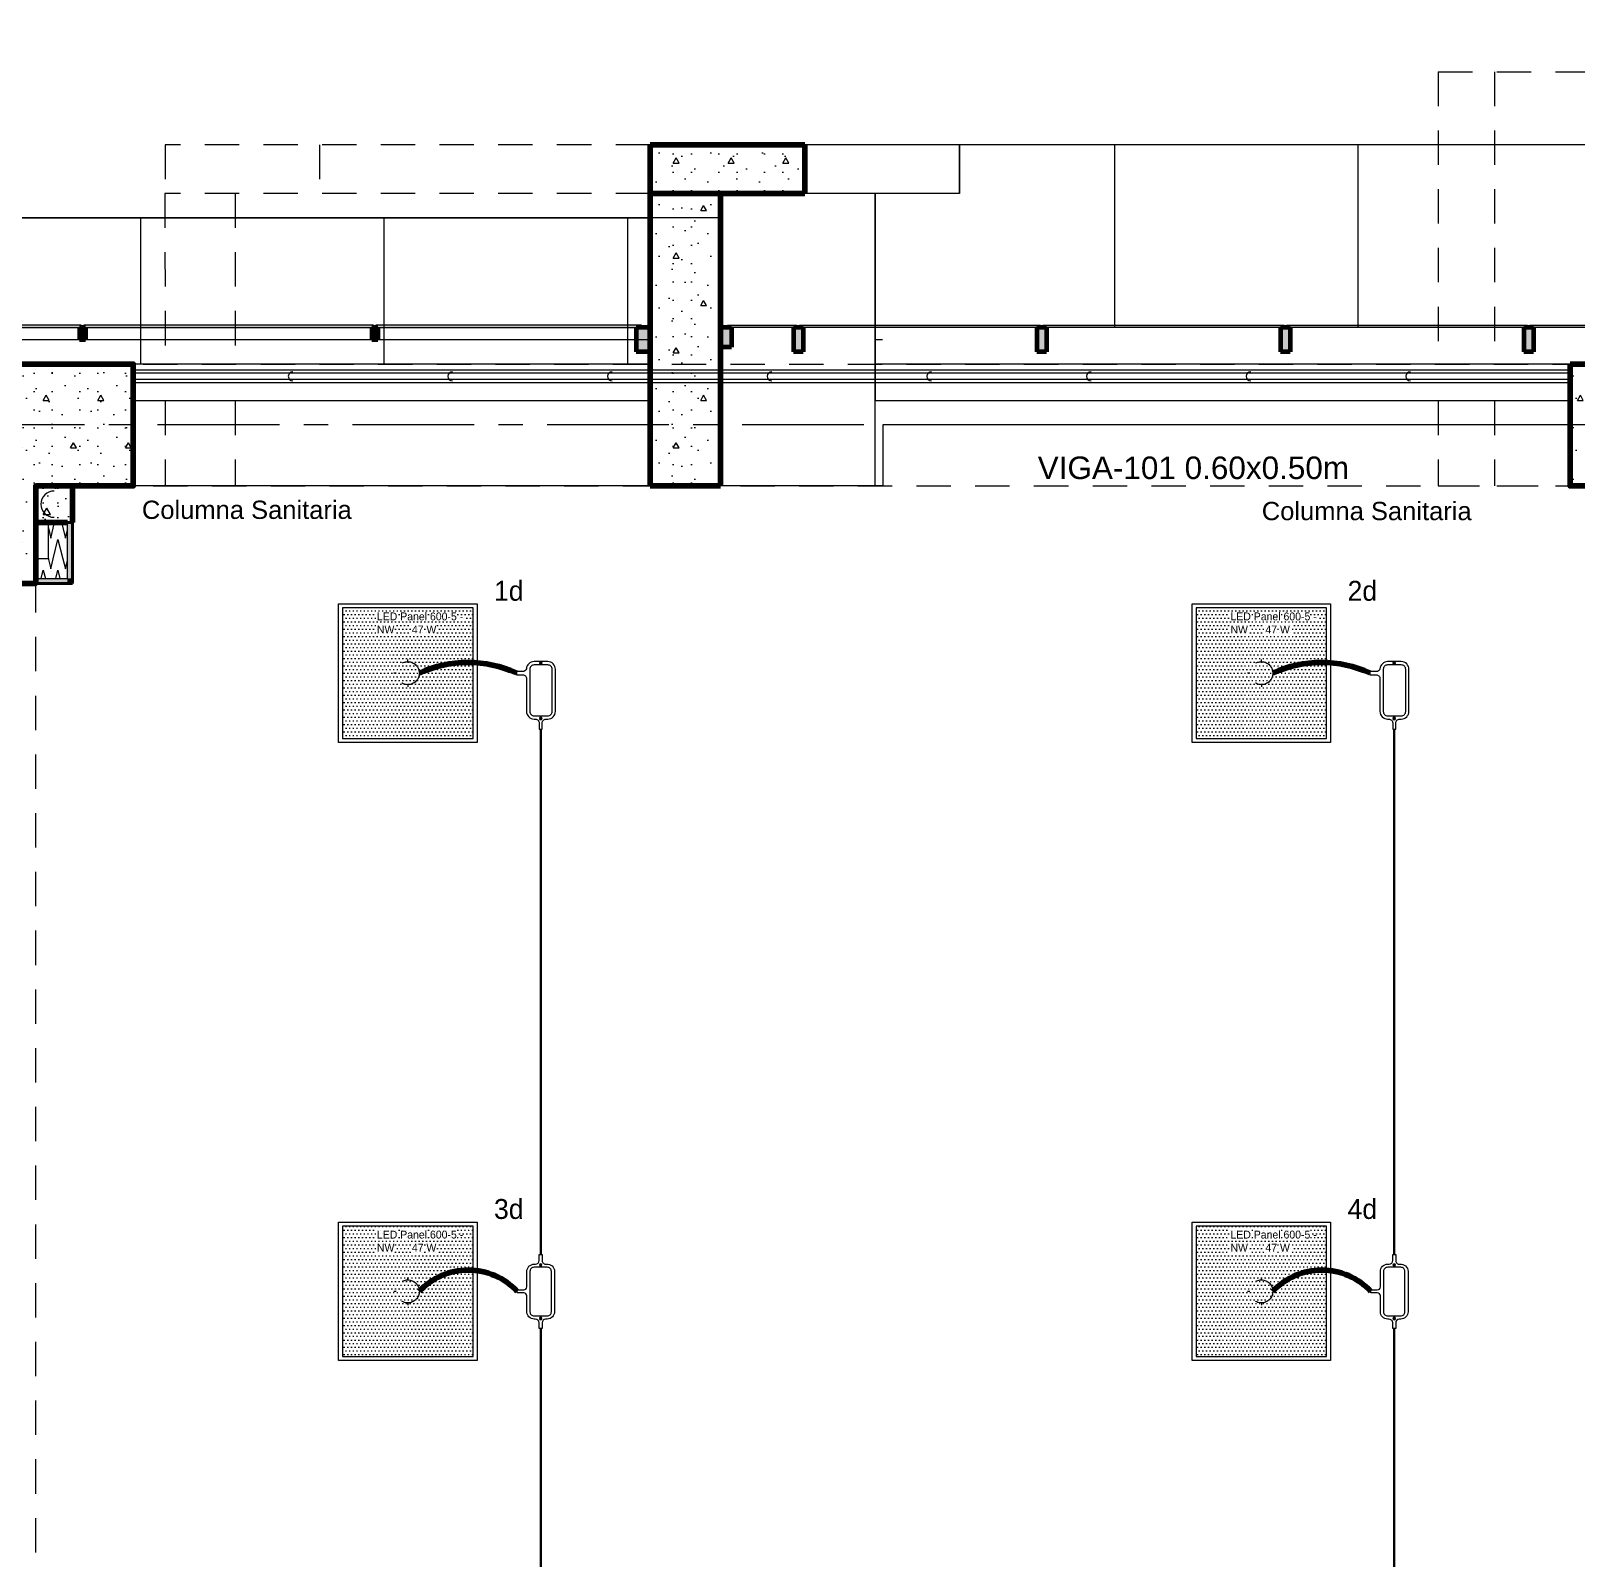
# Model space of a CAD drawing. Header units: inches. Extents: x -38 to 5698, y -33 to 92.
# Drawn here: x 123.05 to 129.39, y 35 to 41.27 of the extents above; entities that cross this region are included whole.
import ezdxf
from ezdxf.lldxf.tags import DXFTag

# ---------------------------------------------------------------- set-up
doc = ezdxf.new("R2010")
doc.units = ezdxf.units.IN
doc.header["$MEASUREMENT"] = 0
doc.set_wipeout_variables(frame=1)
doc.header["$PDMODE"] = 1
for name, pattern in [('CONTINUA', [0]), ('DASHED', [0.75, 0.5, -0.25]), ('Hidden Line', [0.195611, 0.141111, -0.0545]), ('HIDDEN2', [0.1875, 0.125, -0.0625]), ('Línea Oculta', [0.195611, 0.141111, -0.0545]), ('Punto & Raya', [0.65, 0.5, -0.075, 0, -0.075]), ('Wipeout_Contour', [1, 0, -1])]:
    doc.linetypes.add(name, pattern=pattern)
for name, color, linetype, lineweight in [('00_IE_Luminarias', 6, 'Continuous', 30), ('ALUMBRADO_CONDUIT', 30, 'CONDUIT1', 30), ('Bancas', 1, 'Continuous', 13), ('CABLEADO EXT.', 3, 'PVCSUBT', 30), ('Luminarias', 5, 'Continuous', 20), ('Simb_Alumbrado', 140, 'CONTINUA', 30)]:
    doc.layers.add(name, color=color, linetype=linetype, lineweight=lineweight)
for name, color, linetype in [('02 _ ARQ _ ALB _ Cotas Ejes', 7, 'Continuous'), ('02 _ ARQ _ ALB _ Ejes Generales', 7, 'Continuous'), ('02 _ ARQ _ ZON _ Espacio.3D', 7, 'Continuous'), ('08 _ STR _ EXT _ 06 Columnas', 7, 'Continuous'), ('08 _ STR _ EXT _ 07 Losa Aligerada', 7, 'Continuous'), ('08 _ STR _ EXT _ 08 Placas Inclinadas', 7, 'Continuous'), ('08 _ STR _ EXT _ 09 Vigas', 7, 'Continuous'), ('Acabado - Muros', 7, 'Continuous'), ('Dibujo 2D - General', 7, 'Continuous'), ('Estructura - 04 MURO', 7, 'Continuous'), ('Estructura - Carga', 7, 'Continuous'), ('Interior - Escaleras & Barandillas', 7, 'Continuous'), ('MEP - HVAC', 7, 'Continuous'), ('Notas - Etiquetas', 251, 'Continuous')]:
    doc.layers.add(name, color=color, linetype=linetype)
doc.styles.add('Estilo_Generado_4', font='swisse.ttf')
doc.styles.add('{18b73a54-fa43-428c-adcb-c1c7bbdf2c84}', font='Simplex.shx')
tags = doc.linetypes.add('CONDUIT', pattern='A,1.5,-0.210535,["con",{18b73a54-fa43-428c-adcb-c1c7bbdf2c84},S=0.2,R=0,X=0,Y=-0.065594],-0.702384', length=2.412919).pattern_tags.tags
tags[6] = DXFTag(74, 10)
tags = doc.linetypes.add('CONDUIT1', pattern='A,1,-0.19772,["con",{18b73a54-fa43-428c-adcb-c1c7bbdf2c84},S=0.2,R=0,X=0,Y=-0.065594],-0.593642', length=1.791362).pattern_tags.tags
tags[6] = DXFTag(74, 10)
tags = doc.linetypes.add('PVCSUBT', pattern='A,0.6,-0.3,0.6,-0.075691,["PVC",Standard,S=0.2,R=0,X=0,Y=-0.093724],-0.621005', length=2.196696).pattern_tags.tags
tags[10] = DXFTag(74, 10)
doc.dimstyles.new('Estilo_Generado__15', dxfattribs={"dimtxt": 0.125, "dimasz": 0.095, "dimexe": 0.18, "dimexo": 0.003, "dimgap": 0, "dimtad": 0, "dimtih": 1, "dimtoh": 1, "dimzin": 0, "dimdsep": 46, "dimtxsty": 'Estilo_Generado_4', "dimblk": 'ARROWHEAD_6', "dimblk1": 'ARROWHEAD_6', "dimblk2": 'ARROWHEAD_6', "dimcen": 0.09, "dimclrd": 144, "dimclre": 144, "dimclrt": 7, "dimadec": 0, "dimazin": 0, "dimtfac": 1, "dimtdec": 4, "dimtmove": 0, "dimatfit": 3, "dimfxl": 1, "dimtolj": 1, "dimtzin": 0, "dimarcsym": 0})
pattern_1 = [(0, (92.5, 3e-09), (0, 1), []), (90, (92.5, 3e-09), (-1, 0), [])]
pattern_2 = [(0, (92.5, 3e-09), (0, 0.3897114), [0.024375, -0.200625]), (0, (92.6125, 0.19486), (0, 0.3897114), [0.024375, -0.200625]), (60, (92.5, 3e-09), (-0.3375, 0.1948557), [0.024375, -0.200625]), (60, (92.725, 3e-09), (-0.3375, 0.1948557), [0.024375, -0.200625]), (120, (92.5244, 3e-09), (0.3375, 0.1948557), [0.024375, -0.200625]), (120, (92.7494, 3e-09), (0.3375, 0.1948557), [0.024375, -0.200625]), (0, (92.500015, 0.0375), (0, 0.075), [0, -0.075, 0, -0.1125]), (45, (92.537515, 0.0375), (-0.05303301, 0.05303301), [0, -0.05625, 0, -0.09375])]

# ---------------------------------------------------------------- blocks, each defined once
blk = doc.blocks.new('*X41', base_point=(804.059, 0))
at = {"layer": 'Estructura - 04 MURO', "color": 9, "linetype": 'Continuous', "lineweight": 5}
for p, q in [((834.681, 39.098), (834.6912, 39.06)), ((834.6912, 39.06), (834.6964, 39.0826)), ((834.7111, 39.02), (834.719, 39.0539)), ((834.719, 39.0539), (834.7281, 39.02))]:
    blk.add_line(p, q, dxfattribs=at)
blk = doc.blocks.new('*X42', base_point=(804.059, 0))
at = {"layer": 'Estructura - 04 MURO', "color": 9, "linetype": 'Continuous', "lineweight": 5}
for p, q in [((834.6804, 39.1), (834.681, 39.098)), ((834.6964, 39.0826), (834.7005, 39.1)), ((834.7404, 39.1), (834.7512, 39.06)), ((834.7512, 39.06), (834.759, 39.0938))]:
    blk.add_line(p, q, dxfattribs=at)
blk = doc.blocks.new('*X43', base_point=(804.059, 0))
at = {"layer": 'Estructura - 04 MURO', "color": 9, "linetype": 'Continuous', "lineweight": 5}
for p, q in [((834.679, 39.2314), (834.6912, 39.186)), ((834.6912, 39.186), (834.706, 39.25)), ((834.734, 39.25), (834.7512, 39.186)), ((834.7512, 39.186), (834.759, 39.2198)), ((834.7005, 39.1), (834.719, 39.1799)), ((834.719, 39.1799), (834.7404, 39.1)), ((834.679, 39.1054), (834.6804, 39.1))]:
    blk.add_line(p, q, dxfattribs=at)
blk = doc.blocks.new('*X44', base_point=(804.059, 0))
at = {"layer": 'Estructura - 04 MURO', "color": 9, "linetype": 'Continuous', "lineweight": 5}
for p, q in [((834.6312, 39.06), (834.6405, 39.1)), ((834.629, 39.068), (834.6312, 39.06)), ((834.6511, 39.02), (834.659, 39.0539)), ((834.659, 39.0539), (834.6681, 39.02))]:
    blk.add_line(p, q, dxfattribs=at)
blk = doc.blocks.new('ARROWHEAD_6')
at = {"color": 0, "linetype": 'Continuous', "lineweight": 0}
for p, q in [((0, 0), (-1, 0)), ((-0.5, -0.5), (0.5, 0.5))]:
    blk.add_line(p, q, dxfattribs=at)
blk = doc.blocks.new('*D83', base_point=(804.059, 0))
at = {"layer": '02 _ ARQ _ ALB _ Cotas Ejes', "color": 144, "linetype": 'Continuous', "lineweight": -2, "transparency": 16777216}
for p, q in [((122.82, 39.653), (122.82, 45.8378)), ((129.82, 39.653), (129.82, 45.8378)), ((122.915, 45.6578), (126.0886, 45.6578)), ((129.725, 45.6578), (126.4761, 45.6578))]:
    blk.add_line(p, q, dxfattribs=at)
at = {"layer": 'Defpoints', "color": 0, "linetype": 'Continuous', "lineweight": 40, "transparency": 16777216}
for p in [(129.82, 45.6578), (122.82, 39.65), (129.82, 39.65)]:
    blk.add_point(p, dxfattribs=at)
at = {"layer": '02 _ ARQ _ ALB _ Cotas Ejes', "color": 144, "linetype": 'Continuous', "lineweight": -2, "transparency": 16777216, "xscale": 0.095, "yscale": 0.095, "zscale": 0.095, "rotation": 180}
blk.add_blockref('ARROWHEAD_6', (122.82, 45.6578), dxfattribs=at)
at = {"layer": '02 _ ARQ _ ALB _ Cotas Ejes', "color": 144, "linetype": 'Continuous', "lineweight": -2, "transparency": 16777216, "xscale": 0.095, "yscale": 0.095, "zscale": 0.095}
blk.add_blockref('ARROWHEAD_6', (129.82, 45.6578), dxfattribs=at)
at = {"layer": '02 _ ARQ _ ALB _ Cotas Ejes', "color": 7, "linetype": 'Continuous', "lineweight": 13, "transparency": 16777216, "insert": (126.2823, 45.6578), "char_height": 0.125, "attachment_point": 5, "style": 'Estilo_Generado_4'}
blk.add_mtext('\\A1;7.00', dxfattribs=at)
blk = doc.blocks.new('*D86', base_point=(804.059, 0))
at = {"layer": '02 _ ARQ _ ALB _ Cotas Ejes', "color": 144, "linetype": 'Continuous', "lineweight": -2, "transparency": 16777216}
for p, q in [((101.57, 39.903), (101.57, 45.4088)), ((144.07, 39.903), (144.07, 45.4088)), ((101.665, 45.2288), (122.5203, 45.2288)), ((143.975, 45.2288), (123.0254, 45.2288))]:
    blk.add_line(p, q, dxfattribs=at)
at = {"layer": 'Defpoints', "color": 0, "linetype": 'Continuous', "lineweight": 40, "transparency": 16777216}
for p in [(144.07, 45.2288), (101.57, 39.9), (144.07, 39.9)]:
    blk.add_point(p, dxfattribs=at)
at = {"layer": '02 _ ARQ _ ALB _ Cotas Ejes', "color": 144, "linetype": 'Continuous', "lineweight": -2, "transparency": 16777216, "xscale": 0.095, "yscale": 0.095, "zscale": 0.095, "rotation": 180}
blk.add_blockref('ARROWHEAD_6', (101.57, 45.2288), dxfattribs=at)
at = {"layer": '02 _ ARQ _ ALB _ Cotas Ejes', "color": 144, "linetype": 'Continuous', "lineweight": -2, "transparency": 16777216, "xscale": 0.095, "yscale": 0.095, "zscale": 0.095}
blk.add_blockref('ARROWHEAD_6', (144.07, 45.2288), dxfattribs=at)
at = {"layer": '02 _ ARQ _ ALB _ Cotas Ejes', "color": 7, "linetype": 'Continuous', "lineweight": 13, "transparency": 16777216, "insert": (122.7728, 45.2288), "char_height": 0.125, "attachment_point": 5, "style": 'Estilo_Generado_4'}
blk.add_mtext('\\A1;42.50', dxfattribs=at)
blk = doc.blocks.new('*U270')
at = {"layer": 'Luminarias', "linetype": 'DASHED', "lineweight": 0, "ltscale": 0.05}
blk.add_lwpolyline([(0, -0.0045), (0, 0.0045)], dxfattribs=at)
blk = doc.blocks.new('*U271')
at = {"color": 0, "linetype": 'ByBlock', "lineweight": -2, "transparency": 16777216}
for p, rotation in [((-0.05, 0), 90), ((0, -0.05), 180), ((0.05, 0), 269.9999999999999)]:
    blk.add_blockref('*U270', p, dxfattribs=dict(at, rotation=rotation))
blk.add_blockref('*U270', (0, 0.05), dxfattribs=at)
blk = doc.blocks.new('PANEL LED 50W')
at = {"layer": 'Luminarias'}
h = blk.add_hatch(dxfattribs=at)
h.set_pattern_fill('DOTS', color=4, scale=0.009097)
h.set_pattern_definition([(0, (0, -2e-14), (0.0072206, 0.01444116), [0, -0.01444116])])
h.paths.add_polyline_path([(-0.2574, -0.2574), (0.2574, -0.2574), (0.2574, 0.2574), (-0.2574, 0.2574)])
h.paths.add_polyline_path([(-0.1296, 0.0974), (0.1849, 0.0974), (0.1849, 0.2469), (-0.1296, 0.2469)], flags=24)
at = {"layer": 'Luminarias', "color": 4, "lineweight": 0}
for points in [[(-0.2729, 0.2729), (0.2729, 0.2729), (0.2729, -0.2729), (-0.2729, -0.2729)], [(-0.2574, -0.2574), (0.2574, -0.2574), (0.2574, 0.2574), (-0.2574, 0.2574)]]:
    blk.add_lwpolyline(points, close=True, dxfattribs=at)
at = {"layer": 'Luminarias', "color": 4, "linetype": 'DASHED', "lineweight": 0, "ltscale": 0.01}
blk.add_circle((0, 0), 0.0455, dxfattribs=at)
at = {"color": 4}
blk.add_blockref('*U271', (0, 0), dxfattribs=at)
at = {"layer": 'Luminarias', "color": 4, "insert": (-0.1218, 0.2392), "char_height": 0.030929, "width": 0.382855, "attachment_point": 1}
blk.add_mtext('{\\Ftxt|c0;LED Panel 600-5 - NW      47 W}', dxfattribs=at)
blk = doc.blocks.new('CAJA OVAL TIPO L')
at = {"layer": 'Simb_Alumbrado', "lineweight": 13}
blk.add_lwpolyline([(-0.0491, -0.079), (-0.0491, -0.0343, -0.380413), (-0.0258, -0.0088), (-0.0258, -0.0088, 0.341426), (-0.0164, 0.0033), (-0.0164, 0.0236), (-0.0063, 0.0236), (-0.0063, 0.0033, 0.414214), (0.0063, -0.0092), (0.1138, -0.0092, -0.414214), (0.1388, -0.0343), (0.1388, -0.0382, 0.414214), (0.1513, -0.0508), (0.1716, -0.0508), (0.1716, -0.0609), (0.1513, -0.0609, 0.414214), (0.1388, -0.0734), (0.1388, -0.079, -0.414214), (0.1138, -0.104), (-0.0241, -0.104, -0.414214), (-0.0491, -0.079, 0.414214)], format="xyb", dxfattribs=at)
blk.add_lwpolyline([(-0.0241, -0.0199), (0.1138, -0.0199, -0.414214), (0.1282, -0.0343), (0.1282, -0.079, -0.414214), (0.1138, -0.0934), (-0.0241, -0.0934, -0.414214), (-0.0384, -0.079), (-0.0384, -0.0343, -0.414214)], format="xyb", close=True, dxfattribs=at)
for points in [[(-0.0483, -0.0558), (-0.0395, -0.0558)], [(-0.0439, -0.0514), (-0.0439, -0.0602)], [(0.1323, -0.0558), (0.1411, -0.0558)], [(0.1367, -0.0514), (0.1367, -0.0602)]]:
    blk.add_lwpolyline(points, dxfattribs=at)
for centre in [(-0.0439, -0.0558), (0.1367, -0.0558)]:
    blk.add_circle(centre, 0.00438, dxfattribs=at)
blk = doc.blocks.new('oval t')
at = {"layer": 'Simb_Alumbrado', "lineweight": 13}
blk.add_lwpolyline([(0.0141, 0.0102, -0.414214), (0.0041, 0.0202), (0.0041, 0.0416), (-0.0056, 0.0416), (-0.0056, 0.0202, -0.414214), (-0.0156, 0.0102), (-0.0659, 0.0102, 0.414214), (-0.0899, -0.0138), (-0.0899, -0.0183, -0.414214), (-0.1019, -0.0303), (-0.1213, -0.0303), (-0.1213, -0.04), (-0.1016, -0.04, -0.451917), (-0.0897, -0.0535, 0.451917), (-0.0659, -0.0805), (0.0659, -0.0805, 0.414214), (0.0899, -0.0566), (0.0899, -0.0512, -0.398753), (0.1019, -0.0401), (0.1213, -0.0401), (0.1213, -0.0304), (0.1019, -0.0304, -0.368669), (0.0899, -0.0176), (0.0899, -0.0138, 0.414214), (0.0659, 0.0102), (0.0141, 0.0102)], format="xyb", dxfattribs=at)
blk.add_lwpolyline([(-0.0659, 0), (0.0659, 0, -0.414214), (0.0797, -0.0138), (0.0797, -0.0566, -0.414214), (0.0659, -0.0703), (-0.0659, -0.0703, -0.414214), (-0.0797, -0.0566), (-0.0797, -0.0138, -0.414214)], format="xyb", close=True, dxfattribs=at)
for points in [[(-0.0911, -0.0352), (-0.0828, -0.0352)], [(-0.0869, -0.031), (-0.0869, -0.0394)], [(0.0837, -0.0352), (0.0921, -0.0352)], [(0.0879, -0.031), (0.0879, -0.0394)]]:
    blk.add_lwpolyline(points, dxfattribs=at)
for centre in [(-0.0869, -0.0352), (0.0879, -0.0352)]:
    blk.add_circle(centre, 0.00419, dxfattribs=at)

msp = doc.modelspace()

# ---------------------------------------------------------------- hatches: boundary and pattern name
at = {"layer": 'Estructura - 04 MURO', "linetype": 'Continuous', "lineweight": 9}
for points in [[(123.22, 39.02), (123.22, 39.25), (123.2, 39.25), (123.2, 39.02)], [(123.2, 39.02), (123.07, 39.02), (123.07, 39), (123.2, 39)], [(123.2, 39.02), (123.2, 39), (123.22, 39)], [(123.2, 39.02), (123.22, 39), (123.22, 39.02)]]:
    msp.add_hatch(color=252, dxfattribs=at).paths.add_polyline_path(points)
at = {"layer": 'Estructura - Carga', "linetype": 'Continuous', "lineweight": 13}
h = msp.add_hatch(dxfattribs=at)
h.set_pattern_fill('HORMIGÓN_ARMADO_0002', color=251, style=0, pattern_type=2)
h.set_pattern_definition([(0, (92.5, 3e-09), (0, 0.3117692), [0.03, -0.15]), (0, (92.59, 0.1559), (0, 0.3117692), [0.03, -0.15]), (60, (92.5, 3e-09), (-0.27, 0.1558846), [0.03, -0.15]), (60, (92.68, 3e-09), (-0.27, 0.1558846), [0.03, -0.15]), (120, (92.53, 3e-09), (0.27, 0.1558846), [0.03, -0.15]), (120, (92.71, 3e-09), (0.27, 0.1558846), [0.03, -0.15]), (0, (92.500015, 0.03), (0, 0.06), [0, -0.06, 0, -0.09]), (45, (92.530015, 0.03), (-0.04242641, 0.04242641), [0, -0.045, 0, -0.075])])
h.paths.add_polyline_path([(123.07, 39.25), (123.2, 39.25), (123.22, 39.25), (123.22, 39.4), (123.07, 39.4)])

# ---------------------------------------------------------------- linework, layer by layer
at = {"layer": '02 _ ARQ _ ZON _ Espacio.3D', "color": 254, "linetype": 'Continuous', "lineweight": 0, "flags": 128}
msp.add_lwpolyline([(136.57, 39.4), (130.07, 39.4), (130.07, 39), (129.57, 39), (129.57, 39.4), (129.37, 39.4), (129.37, 39.65), (126.5479, 39.65), (126.5479, 39.4), (123.07, 39.4), (123.07, 39), (122.845, 39)], dxfattribs=at)
at = {"layer": '08 _ STR _ EXT _ 07 Losa Aligerada', "color": 254, "linetype": 'Continuous', "lineweight": 18, "flags": 128}
msp.add_lwpolyline([(145.02, 35.2005), (145.02, 41.1), (131.4553, 41.1), (131.4553, 40.8001), (126.5479, 40.8001), (126.5479, 40.5001), (115.87, 40.5001)], dxfattribs=at)
at = {"layer": '08 _ STR _ EXT _ 08 Placas Inclinadas', "color": 251, "linetype": 'Línea Oculta', "lineweight": 13}
for p, q in [((125.5923, 40.8001), (123.6005, 40.8001)), ((124.2355, 40.8001), (124.2355, 40.6001)), ((125.5923, 40.6001), (123.6004, 40.6001)), ((125.5923, 40.6001), (123.6005, 40.6001)), ((123.8891, 39.75), (123.8891, 39.4)), ((129.0593, 39.75), (129.0593, 39.4)), ((125.5923, 39.4), (123.6005, 39.4))]:
    msp.add_line(p, q, dxfattribs=at)
at = {"layer": '08 _ STR _ EXT _ 08 Placas Inclinadas', "color": 7, "linetype": 'Continuous', "lineweight": 80}
for p, q in [((125.5923, 40.8001), (125.5923, 40.6001)), ((125.5923, 39.75), (125.5923, 39.4))]:
    msp.add_line(p, q, dxfattribs=at)
at = {"layer": '08 _ STR _ EXT _ 08 Placas Inclinadas', "color": 251, "linetype": 'Línea Oculta', "lineweight": 13, "flags": 128}
for points in [[(128.8284, 41.1), (130.8202, 41.1)], [(123.6005, 40.8001), (123.6005, 40.6001)], [(123.6005, 39.75), (123.6005, 39.4)], [(128.8284, 39.75), (128.8284, 39.4)], [(128.8284, 39.4), (130.8202, 39.4)]]:
    msp.add_lwpolyline(points, dxfattribs=at)
at = {"layer": '08 _ STR _ EXT _ 09 Vigas', "color": 251, "linetype": 'Hidden Line', "lineweight": 13}
msp.add_line((123.07, 30.2), (123.07, 39.4), dxfattribs=at)
at = {"layer": 'ALUMBRADO_CONDUIT', "color": 30, "lineweight": 30, "ltscale": 0.4, "true_color": 0xf26722}
for p, q in [((125.1432, 38.4018), (125.1432, 36.2449)), ((128.6482, 38.4018), (128.6482, 36.2449)), ((125.1432, 35.9407), (125.1432, 33.7074)), ((128.6482, 35.9407), (128.6482, 33.7074))]:
    msp.add_line(p, q, dxfattribs=at)
at = {"layer": 'CABLEADO EXT.', "color": 3, "lineweight": 80}
for centre, radius, start, end in [((124.8451, 38.199), 0.4764, 65.37023, 114.84937), ((128.3501, 38.199), 0.4764, 65.37023, 114.84937), ((124.8459, 35.9065), 0.2747, 42.972, 137.028), ((128.3509, 35.9065), 0.2747, 42.972, 137.028)]:
    msp.add_arc(centre, radius, start, end, dxfattribs=at)
at = {"layer": 'Estructura - 04 MURO', "color": 143, "linetype": 'Continuous', "lineweight": 5}
for p, q in [((123.2, 39.02), (123.2, 39.25)), ((123.07, 39.02), (123.2, 39.02))]:
    msp.add_line(p, q, dxfattribs=at)
at = {"layer": 'Estructura - 04 MURO', "color": 143, "linetype": 'Continuous', "lineweight": 5, "flags": 128}
for points in [[(123.12, 39.25), (123.12, 39.1)], [(123.12, 39.1), (123.07, 39.1)]]:
    msp.add_lwpolyline(points, dxfattribs=at)
at = {"layer": 'Estructura - 04 MURO', "color": 7, "linetype": 'Continuous', "lineweight": 40, "flags": 128}
for points in [[(123.22, 39.25), (123.2, 39.25)], [(123.22, 39), (123.22, 39.25)], [(123.07, 39), (123.22, 39)]]:
    msp.add_lwpolyline(points, dxfattribs=at)
at = {"layer": 'Estructura - Carga', "color": 7, "linetype": 'Continuous', "lineweight": 80, "flags": 128}
msp.add_lwpolyline([(123.22, 39.25), (123.22, 39.4), (123.07, 39.4), (123.07, 39.25), (123.2, 39.25)], dxfattribs=at)
at = {"layer": 'MEP - HVAC', "color": 7, "linetype": 'Continuous', "lineweight": 13, "flags": 128}
msp.add_lwpolyline([(123.145, 39.379, 1), (123.145, 39.271)], format="xyb", dxfattribs=at)

# ---------------------------------------------------------------- block references
at = {"layer": 'ALUMBRADO_CONDUIT', "xscale": 1.041283452965173, "yscale": 1.041283452965173, "zscale": 1.041283452965173}
for p in [(124.5975, 38.6313), (128.1025, 38.6313), (124.5975, 36.0938), (128.1025, 36.0938)]:
    msp.add_blockref('PANEL LED 50W', p, dxfattribs=at)
at = {"layer": 'ALUMBRADO_CONDUIT', "linetype": 'CONDUIT', "lineweight": 30, "xscale": -1.253906979044094, "yscale": 1.253906979044094, "zscale": 1.253906979044094, "rotation": 90}
for p in [(125.0732, 38.617), (128.5782, 38.617)]:
    msp.add_blockref('CAJA OVAL TIPO L', p, dxfattribs=at)
at = {"layer": 'Bancas', "color": 252, "true_color": 0x939598, "xscale": -1.253906979044094, "yscale": 1.253906979044094, "zscale": 1.253906979044094, "rotation": 90}
for p in [(125.099, 36.0928), (128.6041, 36.0928)]:
    msp.add_blockref('oval t', p, dxfattribs=at)
at = {"layer": 'Estructura - 04 MURO', "color": 7, "lineweight": 80}
for name in ['*X43', '*X44', '*X42', '*X41']:
    msp.add_blockref(name, (92.5, 0), dxfattribs=at)

# ---------------------------------------------------------------- texts
at = {"layer": '00_IE_Luminarias', "color": 6, "linetype": 'HIDDEN2'}
for s, p in [('1d', (124.9514, 38.9286)), ('2d', (128.4565, 38.9286)), ('3d', (124.9514, 36.3911)), ('4d', (128.4565, 36.3911))]:
    msp.add_text(s, height=0.08174, dxfattribs=at).set_placement(p)
at = {"layer": 'Notas - Etiquetas', "color": 8, "linetype": 'Continuous', "lineweight": 13, "insert": (127.1842, 39.4267), "char_height": 0.0925, "attachment_point": 7, "style": 'Estilo_Generado_4'}
msp.add_mtext('\\A1;{\\pql;\\fSwis721 Ex BT|b0|i0|c0|p34;VIGA-101\\fSwis721 Ex BT|b0|i0|c0|p34; \\fSwis721 Ex BT|b0|i0|c0|p34;0.60\\fSwis721 Ex BT|b0|i0|c0|p34;x\\fSwis721 Ex BT|b0|i0|c0|p34;0.50\\fSwis721 Ex BT|b0|i0|c0|p34;m}', dxfattribs=at)
at = {"layer": 'Notas - Etiquetas', "color": 8, "linetype": 'Continuous', "lineweight": 35, "char_height": 0.075, "attachment_point": 4, "style": 'Estilo_Generado_4'}
for insert in [(123.5056, 39.3014), (128.1042, 39.2963)]:
    msp.add_mtext('\\A1;{\\pql;\\fSwis721 Ex BT|b0|i0|c0|p34;Columna Sanitaria}', dxfattribs=dict(at, insert=insert))

# ---------------------------------------------------------------- next in the draw order: wipeouts: each hides what was drawn before it
at = {"color": 254, "linetype": 'Wipeout_Contour', "lineweight": 0, "ltscale": 5044.455679}
msp.add_wipeout([(130.8202, 40.8001), (126.8625, 40.8001), (126.8625, 40.6001), (126.5161, 40.6001), (126.5161, 39.9), (130.8202, 39.9)], dxfattribs=at).dxf.layer = 'Dibujo 2D - General'
at = {"color": 254, "linetype": 'Wipeout_Contour', "lineweight": 0, "ltscale": 3333.442822}
msp.add_wipeout([(116.07, 40.5001), (125.5923, 40.5001), (125.5923, 39.9), (116.07, 39.9)], dxfattribs=at).dxf.layer = 'Dibujo 2D - General'

# ---------------------------------------------------------------- next in the draw order: hatches: boundary and pattern name
at = {"layer": 'Acabado - Muros', "linetype": 'Continuous', "lineweight": 9}
for points in [[(122.0668, 40.06), (122.0668, 40.05), (123.2568, 40.05), (123.2568, 40.06)], [(123.2668, 40.06), (123.2668, 40.05), (124.4568, 40.05), (124.4568, 40.06)], [(124.4668, 40.06), (124.4668, 40.05), (125.5577, 40.05), (125.5577, 40.06)]]:
    msp.add_hatch(color=250, dxfattribs=at).paths.add_polyline_path(points)
at = {"layer": 'Acabado - Muros', "linetype": 'Continuous', "lineweight": 0}
for points in [[(123.2493, 40), (123.2743, 40), (123.2743, 40.05), (123.2493, 40.05)], [(124.4493, 40), (124.4743, 40), (124.4743, 40.05), (124.4493, 40.05)], [(125.5346, 39.95), (125.5923, 39.95), (125.5923, 40.05), (125.5346, 40.05)]]:
    msp.add_hatch(color=254, dxfattribs=at).paths.add_polyline_path(points)
at = {"layer": 'Dibujo 2D - General', "linetype": 'Continuous', "lineweight": 13}
h = msp.add_hatch(dxfattribs=at)
h.set_pattern_fill('CEMENTO_PULIDO_Y_BRUÑADO_FA', color=9, style=0, pattern_type=2)
h.set_pattern_definition(pattern_1)
h.paths.add_polyline_path([(130.8202, 40.8001), (126.8625, 40.8001), (126.8625, 40.6001), (126.5161, 40.6001), (126.5161, 39.9), (130.8202, 39.9)])
h = msp.add_hatch(dxfattribs=at)
h.set_pattern_fill('CEMENTO_PULIDO_Y_BRUÑADO_FA', color=9, style=0, pattern_type=2)
h.set_pattern_definition(pattern_1)
h.paths.add_polyline_path([(116.07, 40.5001), (125.5923, 40.5001), (125.5923, 39.9), (116.07, 39.9)])

# ---------------------------------------------------------------- next in the draw order: linework, layer by layer
at = {"layer": '08 _ STR _ EXT _ 08 Placas Inclinadas', "color": 251, "linetype": 'Línea Oculta', "lineweight": 13}
msp.add_line((123.8891, 40.6001), (123.8891, 39.9), dxfattribs=at)
at = {"layer": '08 _ STR _ EXT _ 08 Placas Inclinadas', "color": 7, "linetype": 'Continuous', "lineweight": 80}
msp.add_line((125.5923, 40.6001), (125.5923, 39.9), dxfattribs=at)
at = {"layer": '08 _ STR _ EXT _ 08 Placas Inclinadas', "color": 251, "linetype": 'Línea Oculta', "lineweight": 13, "flags": 128}
msp.add_lwpolyline([(123.6004, 40.6001), (123.6005, 39.9)], dxfattribs=at)
at = {"layer": 'Acabado - Muros', "color": 7, "linetype": 'Continuous', "lineweight": 60}
for p, q in [((123.2493, 40.05), (123.2493, 40)), ((123.2743, 40.05), (123.2493, 40.05)), ((123.2743, 40.05), (123.2743, 40)), ((124.4743, 40.05), (124.4493, 40.05)), ((124.4493, 40.05), (124.4493, 40)), ((124.4743, 40.05), (124.4743, 40)), ((125.5346, 40.05), (125.5346, 39.95)), ((125.5923, 40.05), (125.5346, 40.05)), ((125.5923, 40.05), (125.5923, 39.95)), ((123.2743, 40), (123.2493, 40)), ((124.4743, 40), (124.4493, 40)), ((125.5923, 39.95), (125.5346, 39.95))]:
    msp.add_line(p, q, dxfattribs=at)
at = {"layer": 'Acabado - Muros', "color": 7, "linetype": 'Continuous', "lineweight": 13, "flags": 128}
for points in [[(122.0668, 40.06), (122.0668, 40.05), (123.2568, 40.05), (123.2568, 40.06)], [(123.2668, 40.06), (123.2668, 40.05), (124.4568, 40.05), (124.4568, 40.06)], [(124.4668, 40.06), (124.4668, 40.05), (125.5577, 40.05), (125.5577, 40.06)]]:
    msp.add_lwpolyline(points, close=True, dxfattribs=at)
at = {"layer": 'Dibujo 2D - General', "color": 251, "linetype": 'Continuous', "lineweight": 13, "flags": 128}
for points in [[(130.8202, 40.8001), (126.8625, 40.8001), (126.8625, 40.6001), (126.5161, 40.6001), (126.5161, 39.9), (130.8202, 39.9)], [(116.07, 40.5001), (125.5923, 40.5001), (125.5923, 39.9), (116.07, 39.9)]]:
    msp.add_lwpolyline(points, close=True, dxfattribs=at)

# ---------------------------------------------------------------- next in the draw order: wipeouts: each hides what was drawn before it
at = {"color": 254, "linetype": 'Wipeout_Contour', "lineweight": 0, "ltscale": 3354.849074}
msp.add_wipeout([(126.5161, 39.4), (126.5161, 40.6001), (125.881, 40.6001), (125.881, 39.4)], dxfattribs=at).dxf.layer = '08 _ STR _ EXT _ 08 Placas Inclinadas'
at = {"color": 254, "linetype": 'Wipeout_Contour', "lineweight": 0, "ltscale": 3365.941665}
msp.add_wipeout([(126.5479, 39.9), (131.4047, 39.9), (131.4047, 40.05), (126.5479, 40.05)], dxfattribs=at).dxf.layer = 'Estructura - 04 MURO'
at = {"color": 254, "linetype": 'Wipeout_Contour', "lineweight": 0, "ltscale": 3345.011147}
msp.add_wipeout([(123.6005, 39.9), (123.6005, 39.75), (123.8891, 39.75), (123.8891, 39.9)], dxfattribs=at).dxf.layer = 'Estructura - 04 MURO'

# ---------------------------------------------------------------- next in the draw order: hatches: boundary and pattern name
at = {"layer": '08 _ STR _ EXT _ 08 Placas Inclinadas', "linetype": 'Continuous', "lineweight": 9}
h = msp.add_hatch(dxfattribs=at)
h.set_pattern_fill('HORMIGÓN_EN_MASA_0002', style=0, pattern_type=2)
h.set_pattern_definition(pattern_2)
h.paths.add_polyline_path([(125.881, 39.4), (125.881, 40.6001), (125.5923, 40.6001), (125.5923, 39.4)])
at = {"layer": 'Acabado - Muros', "linetype": 'Continuous', "lineweight": 0}
for points in [[(125.9272, 39.97), (125.9272, 40.05), (125.881, 40.05), (125.881, 39.97)], [(126.2207, 39.95), (126.2207, 40.05), (126.1807, 40.05), (126.1807, 39.95)], [(127.2207, 39.95), (127.2207, 40.05), (127.1807, 40.05), (127.1807, 39.95)], [(128.2207, 39.95), (128.2207, 40.05), (128.1807, 40.05), (128.1807, 39.95)], [(129.2207, 39.95), (129.2207, 40.05), (129.1807, 40.05), (129.1807, 39.95)]]:
    msp.add_hatch(color=254, dxfattribs=at).paths.add_polyline_path(points)
at = {"layer": 'Acabado - Muros', "linetype": 'Continuous', "lineweight": 9}
for points in [[(126.1957, 40.06), (125.9099, 40.06), (125.9099, 40.05), (126.1957, 40.05)], [(127.1957, 40.06), (126.2057, 40.06), (126.2057, 40.05), (127.1957, 40.05)], [(128.1957, 40.06), (127.2057, 40.06), (127.2057, 40.05), (128.1957, 40.05)], [(129.1957, 40.06), (128.2057, 40.06), (128.2057, 40.05), (129.1957, 40.05)], [(130.1957, 40.06), (129.2057, 40.06), (129.2057, 40.05), (130.1957, 40.05)]]:
    msp.add_hatch(color=250, dxfattribs=at).paths.add_polyline_path(points)

# ---------------------------------------------------------------- next in the draw order: linework, layer by layer
at = {"layer": '02 _ ARQ _ ALB _ Ejes Generales', "color": 251, "linetype": 'Punto & Raya', "lineweight": 13}
msp.add_line((148.07, 39.65), (97.3454, 39.65), dxfattribs=at)
at = {"layer": '08 _ STR _ EXT _ 08 Placas Inclinadas', "color": 251, "linetype": 'Línea Oculta', "lineweight": 13}
msp.add_line((129.0593, 41.1), (129.0593, 39.9), dxfattribs=at)
at = {"layer": '08 _ STR _ EXT _ 08 Placas Inclinadas', "color": 7, "linetype": 'Continuous', "lineweight": 80}
msp.add_line((125.881, 39.4), (125.881, 40.6001), dxfattribs=at)
at = {"layer": '08 _ STR _ EXT _ 08 Placas Inclinadas', "color": 7, "linetype": 'Continuous', "lineweight": 13}
msp.add_line((129.0593, 39.9), (128.8284, 39.9), dxfattribs=at)
at = {"layer": '08 _ STR _ EXT _ 08 Placas Inclinadas', "color": 251, "linetype": 'Línea Oculta', "lineweight": 13, "flags": 128}
msp.add_lwpolyline([(128.8284, 41.1), (128.8284, 39.9)], dxfattribs=at)
at = {"layer": '08 _ STR _ EXT _ 08 Placas Inclinadas', "color": 7, "linetype": 'Continuous', "lineweight": 80, "flags": 128}
for points in [[(125.881, 40.6001), (125.5923, 40.6001)], [(125.881, 39.4), (125.5923, 39.4)]]:
    msp.add_lwpolyline(points, dxfattribs=at)
at = {"layer": '08 _ STR _ EXT _ 08 Placas Inclinadas', "color": 7, "linetype": 'Continuous', "lineweight": 13, "flags": 128}
for points in [[(126.5161, 40.6001), (125.881, 40.6001)], [(126.5161, 39.4), (126.5161, 40.6001)], [(126.5161, 39.4), (125.881, 39.4)]]:
    msp.add_lwpolyline(points, dxfattribs=at)
at = {"layer": '08 _ STR _ EXT _ 09 Vigas', "color": 251, "linetype": 'Hidden Line', "lineweight": 13}
msp.add_line((123.07, 39.4), (129.57, 39.4), dxfattribs=at)
at = {"layer": 'Acabado - Muros', "color": 7, "linetype": 'Continuous', "lineweight": 60}
for p, q in [((125.9272, 40.05), (125.881, 40.05)), ((125.881, 40.05), (125.881, 39.97)), ((125.9272, 40.05), (125.9272, 39.97)), ((126.2207, 40.05), (126.1807, 40.05)), ((126.1807, 40.05), (126.1807, 39.95)), ((126.2207, 40.05), (126.2207, 39.95)), ((127.2207, 40.05), (127.1807, 40.05)), ((127.1807, 40.05), (127.1807, 39.95)), ((127.2207, 40.05), (127.2207, 39.95)), ((128.2207, 40.05), (128.1807, 40.05)), ((128.1807, 40.05), (128.1807, 39.95)), ((128.2207, 40.05), (128.2207, 39.95)), ((129.2207, 40.05), (129.1807, 40.05)), ((129.1807, 40.05), (129.1807, 39.95)), ((129.2207, 40.05), (129.2207, 39.95)), ((125.9272, 39.97), (125.881, 39.97)), ((126.2207, 39.95), (126.1807, 39.95)), ((127.2207, 39.95), (127.1807, 39.95)), ((128.2207, 39.95), (128.1807, 39.95)), ((129.2207, 39.95), (129.1807, 39.95))]:
    msp.add_line(p, q, dxfattribs=at)
at = {"layer": 'Acabado - Muros', "color": 7, "linetype": 'Continuous', "lineweight": 13, "flags": 128}
for points in [[(126.1957, 40.06), (126.1957, 40.05), (125.9099, 40.05), (125.9099, 40.06)], [(127.1957, 40.06), (127.1957, 40.05), (126.2057, 40.05), (126.2057, 40.06)], [(128.1957, 40.06), (128.1957, 40.05), (127.2057, 40.05), (127.2057, 40.06)], [(129.1957, 40.06), (129.1957, 40.05), (128.2057, 40.05), (128.2057, 40.06)], [(130.1957, 40.06), (130.1957, 40.05), (129.2057, 40.05), (129.2057, 40.06)]]:
    msp.add_lwpolyline(points, close=True, dxfattribs=at)
at = {"layer": 'Estructura - 04 MURO', "color": 7, "linetype": 'Continuous', "lineweight": 13, "flags": 128}
msp.add_lwpolyline([(131.4047, 40.05), (126.5479, 40.05)], dxfattribs=at)
at = {"layer": 'Interior - Escaleras & Barandillas', "color": 161, "linetype": 'Continuous', "lineweight": 13, "flags": 128}
msp.add_lwpolyline([(126.0922, 39.8688, 1), (126.0922, 39.8313)], format="xyb", dxfattribs=at)

# ---------------------------------------------------------------- next in the draw order: wipeouts: each hides what was drawn before it
at = {"color": 254, "linetype": 'Wipeout_Contour', "lineweight": 0, "ltscale": 3344.173856}
msp.add_wipeout([(123.47, 39.75), (123.6005, 39.75), (123.6005, 39.9), (123.47, 39.9)], dxfattribs=at).dxf.layer = 'Estructura - 04 MURO'

# ---------------------------------------------------------------- next in the draw order: hatches: boundary and pattern name
at = {"layer": '08 _ STR _ EXT _ 06 Columnas', "linetype": 'Continuous', "lineweight": 9}
h = msp.add_hatch(dxfattribs=at)
h.set_pattern_fill('HORMIGÓN_EN_MASA_0002', style=0, pattern_type=2)
h.set_pattern_definition(pattern_2)
h.paths.add_polyline_path([(122.57, 39), (123.07, 39), (123.07, 39.4), (123.47, 39.4), (123.47, 39.9), (122.57, 39.9)])

# ---------------------------------------------------------------- next in the draw order: linework, layer by layer
at = {"layer": '08 _ STR _ EXT _ 06 Columnas', "color": 7, "linetype": 'Continuous', "lineweight": 80, "flags": 128}
msp.add_lwpolyline([(122.57, 39), (122.57, 39.9), (123.47, 39.9), (123.47, 39.4), (123.07, 39.4), (123.07, 39)], close=True, dxfattribs=at)
at = {"layer": 'Estructura - 04 MURO', "color": 7, "linetype": 'Continuous', "lineweight": 13, "flags": 128}
for points in [[(123.6005, 39.9), (123.47, 39.9)], [(123.47, 39.75), (123.6005, 39.75)]]:
    msp.add_lwpolyline(points, dxfattribs=at)

# ---------------------------------------------------------------- next in the draw order: wipeouts: each hides what was drawn before it
at = {"color": 254, "linetype": 'Wipeout_Contour', "lineweight": 0, "ltscale": 3356.367}
msp.add_wipeout([(126.8625, 40.6001), (126.8625, 40.8001), (126.2274, 40.8001), (126.2274, 40.6001)], dxfattribs=at).dxf.layer = '08 _ STR _ EXT _ 08 Placas Inclinadas'
at = {"color": 254, "linetype": 'Wipeout_Contour', "lineweight": 0, "ltscale": 3348.990272}
msp.add_wipeout([(123.8891, 39.9), (123.8891, 39.75), (125.5923, 39.75), (125.5923, 39.9)], dxfattribs=at).dxf.layer = 'Estructura - 04 MURO'
at = {"color": 254, "linetype": 'Wipeout_Contour', "lineweight": 0, "ltscale": 3365.783837}
msp.add_wipeout([(129.0593, 39.75), (129.0593, 39.9), (128.8284, 39.9), (128.8284, 39.75)], dxfattribs=at).dxf.layer = 'Estructura - 04 MURO'

# ---------------------------------------------------------------- next in the draw order: hatches: boundary and pattern name
at = {"layer": '08 _ STR _ EXT _ 08 Placas Inclinadas', "linetype": 'Continuous', "lineweight": 9}
h = msp.add_hatch(dxfattribs=at)
h.set_pattern_fill('HORMIGÓN_EN_MASA_0002', style=0, pattern_type=2)
h.set_pattern_definition(pattern_2)
h.paths.add_polyline_path([(126.2274, 40.6001), (126.2274, 40.8001), (125.5923, 40.8001), (125.5923, 40.6001)])

# ---------------------------------------------------------------- next in the draw order: linework, layer by layer
at = {"layer": '08 _ STR _ EXT _ 08 Placas Inclinadas', "color": 7, "linetype": 'Continuous', "lineweight": 80}
for p, q in [((126.2274, 40.6001), (126.2274, 40.8001)), ((125.5923, 39.75), (125.5923, 39.9))]:
    msp.add_line(p, q, dxfattribs=at)
at = {"layer": '08 _ STR _ EXT _ 08 Placas Inclinadas', "color": 7, "linetype": 'Continuous', "lineweight": 13}
for p, q in [((125.5923, 39.9), (123.6005, 39.9)), ((123.6005, 39.75), (125.5923, 39.75))]:
    msp.add_line(p, q, dxfattribs=at)
at = {"layer": '08 _ STR _ EXT _ 08 Placas Inclinadas', "color": 7, "linetype": 'Continuous', "lineweight": 80, "flags": 128}
for points in [[(126.2274, 40.8001), (125.5923, 40.8001)], [(126.2274, 40.6001), (125.5923, 40.6001)]]:
    msp.add_lwpolyline(points, dxfattribs=at)
at = {"layer": '08 _ STR _ EXT _ 08 Placas Inclinadas', "color": 7, "linetype": 'Continuous', "lineweight": 13, "flags": 128}
for points in [[(126.8625, 40.8001), (126.2274, 40.8001)], [(126.8625, 40.6001), (126.8625, 40.8001)], [(126.8625, 40.6001), (126.2274, 40.6001)]]:
    msp.add_lwpolyline(points, dxfattribs=at)
at = {"layer": 'Interior - Escaleras & Barandillas', "color": 161, "linetype": 'Continuous', "lineweight": 13, "flags": 128}
for points in [[(124.1256, 39.8688, 1), (124.1256, 39.8313)], [(124.7811, 39.8688, 1), (124.7811, 39.8313)], [(125.4367, 39.8688, 1), (125.4367, 39.8313)]]:
    msp.add_lwpolyline(points, format="xyb", dxfattribs=at)

# ---------------------------------------------------------------- next in the draw order: wipeouts: each hides what was drawn before it
at = {"color": 254, "linetype": 'Wipeout_Contour', "lineweight": 0, "ltscale": 3360.702988}
msp.add_wipeout([(128.8284, 39.9), (126.5161, 39.9), (126.5161, 39.75), (128.8284, 39.75)], dxfattribs=at).dxf.layer = 'Estructura - 04 MURO'
at = {"color": 254, "linetype": 'Wipeout_Contour', "lineweight": 0, "ltscale": 3366.865868}
msp.add_wipeout([(129.0593, 39.75), (129.37, 39.75), (129.37, 39.9), (129.0593, 39.9)], dxfattribs=at).dxf.layer = 'Estructura - 04 MURO'

# ---------------------------------------------------------------- next in the draw order: hatches: boundary and pattern name
at = {"layer": '08 _ STR _ EXT _ 06 Columnas', "linetype": 'Continuous', "lineweight": 9}
h = msp.add_hatch(dxfattribs=at)
h.set_pattern_fill('HORMIGÓN_EN_MASA_0002', style=0, pattern_type=2)
h.set_pattern_definition(pattern_2)
h.paths.add_polyline_path([(129.37, 39.9), (129.37, 39.4), (129.57, 39.4), (129.57, 39), (130.07, 39), (130.07, 39.4), (130.27, 39.4), (130.27, 39.9)])

# ---------------------------------------------------------------- next in the draw order: linework, layer by layer
at = {"layer": '08 _ STR _ EXT _ 06 Columnas', "color": 7, "linetype": 'Continuous', "lineweight": 80, "flags": 128}
msp.add_lwpolyline([(129.37, 39.9), (130.27, 39.9), (130.27, 39.4), (130.07, 39.4), (130.07, 39), (129.57, 39), (129.57, 39.4), (129.37, 39.4)], close=True, dxfattribs=at)
at = {"layer": '08 _ STR _ EXT _ 08 Placas Inclinadas', "color": 7, "linetype": 'Continuous', "lineweight": 13}
for p, q in [((129.37, 39.9), (129.0593, 39.9)), ((128.8284, 39.75), (129.37, 39.75))]:
    msp.add_line(p, q, dxfattribs=at)
at = {"layer": '08 _ STR _ EXT _ 09 Vigas', "color": 251, "linetype": 'Hidden Line', "lineweight": 13}
msp.add_line((101.57, 39.9), (144.07, 39.9), dxfattribs=at)
at = {"layer": 'Estructura - 04 MURO', "color": 7, "linetype": 'Continuous', "lineweight": 13}
for p, q in [((126.5161, 39.9), (126.5161, 39.75)), ((129.37, 39.9), (126.5161, 39.9))]:
    msp.add_line(p, q, dxfattribs=at)
at = {"layer": 'Estructura - 04 MURO', "color": 7, "linetype": 'Continuous', "lineweight": 13, "flags": 128}
msp.add_lwpolyline([(126.5161, 39.75), (128.8284, 39.75)], dxfattribs=at)
at = {"layer": 'Interior - Escaleras & Barandillas', "color": 161, "linetype": 'Continuous', "lineweight": 13, "flags": 128}
msp.add_lwpolyline([(123.47, 39.875), (123.47, 39.825), (129.37, 39.825), (129.37, 39.875)], close=True, dxfattribs=at)
for points in [[(129.37, 39.8625), (123.47, 39.8625)], [(123.47, 39.8375), (129.37, 39.8375)]]:
    msp.add_lwpolyline(points, dxfattribs=at)
for points in [[(126.7478, 39.8688, 1), (126.7478, 39.8313)], [(127.4033, 39.8688, 1), (127.4033, 39.8313)], [(128.0589, 39.8688, 1), (128.0589, 39.8313)], [(128.7144, 39.8688, 1), (128.7144, 39.8313)]]:
    msp.add_lwpolyline(points, format="xyb", dxfattribs=at)

# ---------------------------------------------------------------- next in the draw order: dimensions: what is measured, and where the dimension line sits
at = {"layer": '02 _ ARQ _ ALB _ Cotas Ejes', "color": 144, "linetype": 'Continuous', "lineweight": 13}
for base, p1, p2, picture, middle in [((129.82, 45.6578), (122.82, 39.65), (129.82, 39.65), '*D83', (126.2823, 45.6578)), ((144.07, 45.2288), (101.57, 39.9), (144.07, 39.9), '*D86', (122.7728, 45.2288))]:
    dim = msp.add_linear_dim(base=base, p1=p1, p2=p2, dimstyle='Estilo_Generado__15', dxfattribs=at)
    dim.commit()
    dim.dimension.update_dxf_attribs({"geometry": picture, "text_midpoint": middle, "dimtype": 160})

doc.saveas('drawing.dxf')
